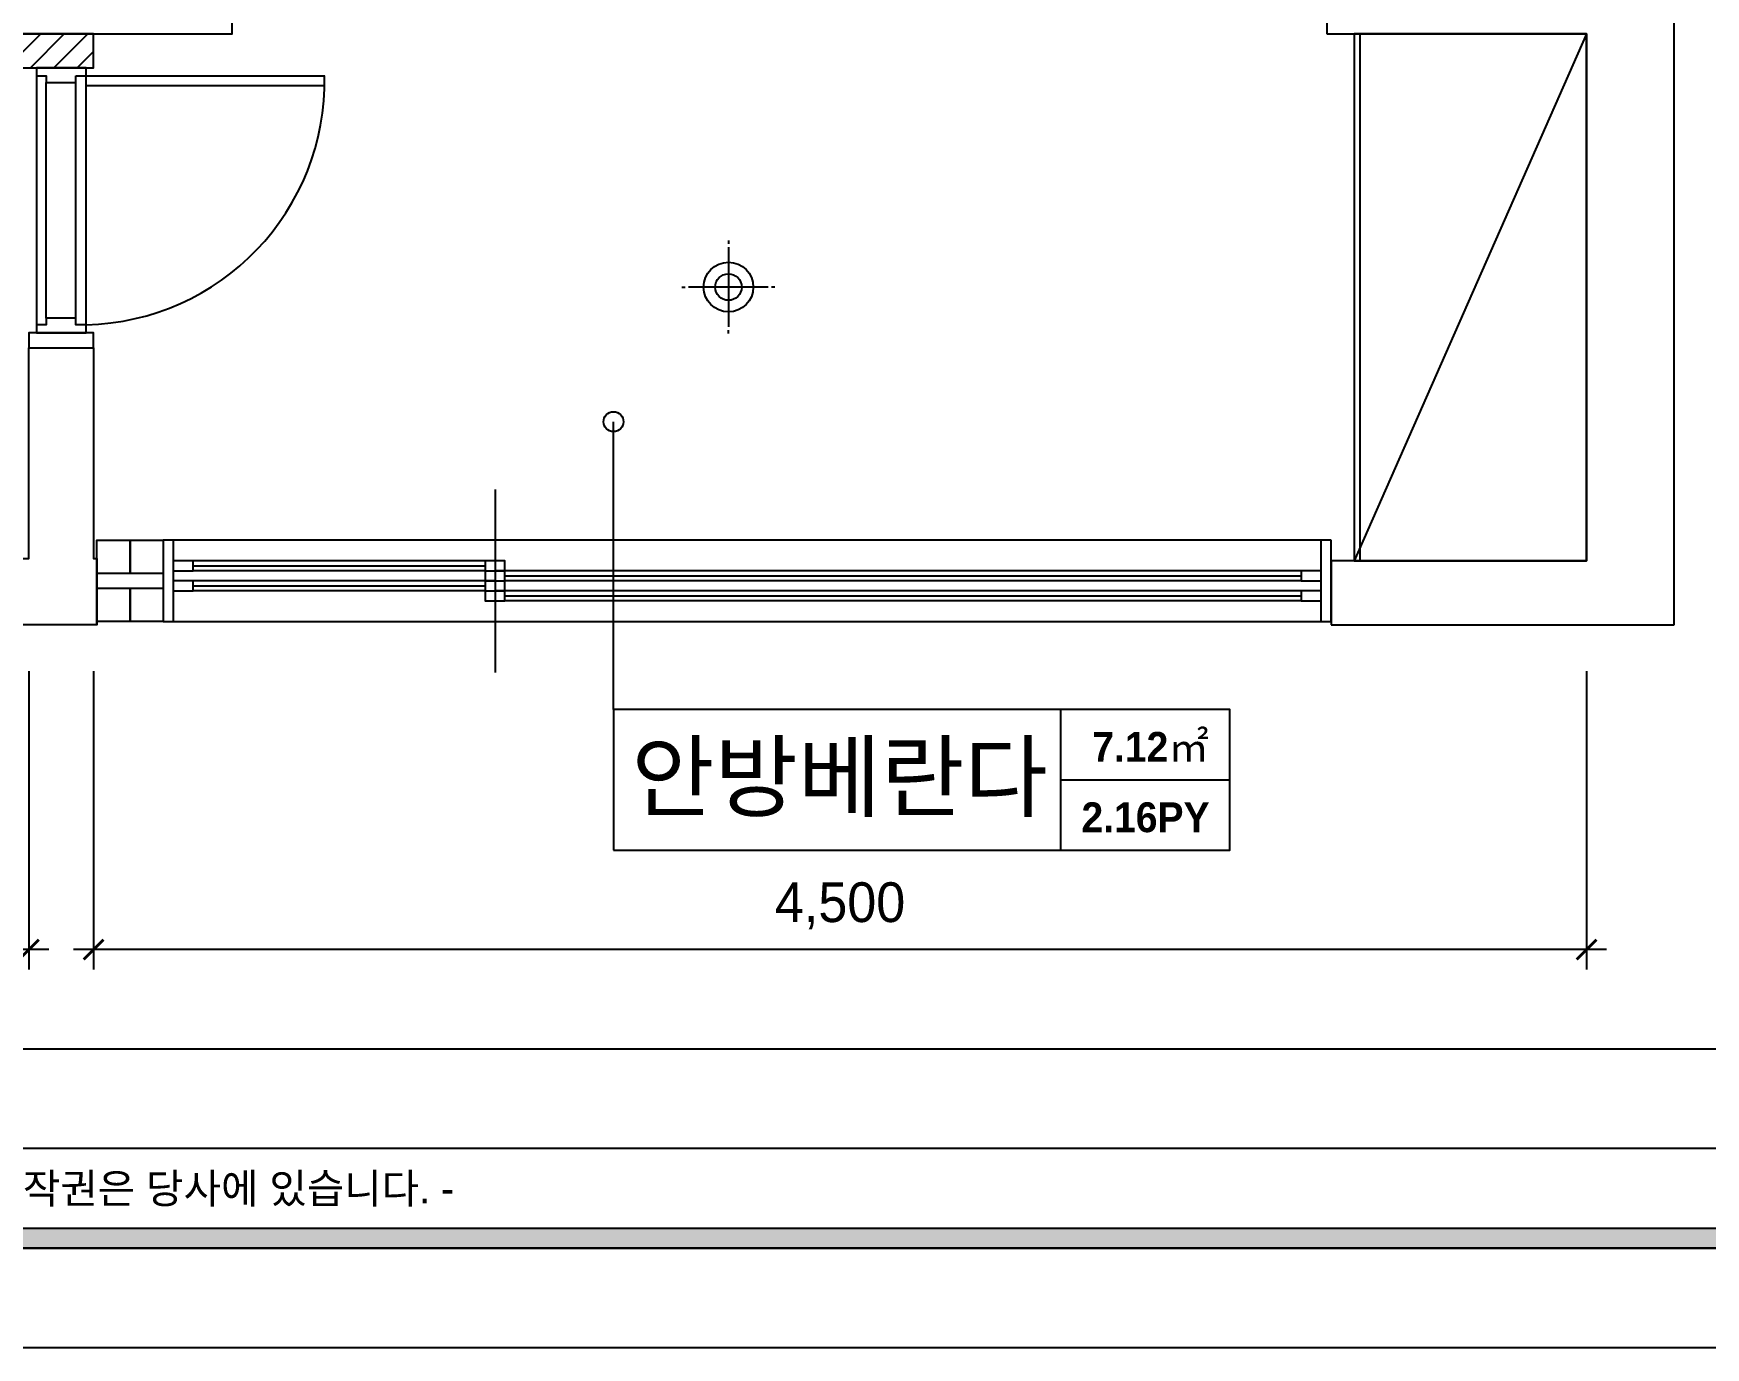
# Model space of a CAD drawing. Header units: millimetres. Extents: x 236955 to 308542, y 30900 to 88969.
# Drawn here: x 297872 to 302912, y 57830 to 61793 of the extents above; entities that cross this region are included whole.
import ezdxf
from ezdxf.enums import TextEntityAlignment as Align

# ---------------------------------------------------------------- set-up
doc = ezdxf.new("R2010")
doc.units = ezdxf.units.MM
doc.header["$LTSCALE"] = 100
doc.header["$PDMODE"] = 3
doc.layers.get('DEFPOINTS').update_dxf_attribs({"color": 248})
for name, color, linetype in [('0-ELC TEXT', 7, 'Continuous'), ('03-TEXT', 3, 'Continuous'), ('03-WAL NEW', 3, 'Continuous'), ('06-FUR', 6, 'Continuous'), ('07-DIM WAL', 5, 'Continuous'), ('_LIBR', 4, 'Continuous'), ('CEIL-DOOR', 6, 'Continuous'), ('CO-BATH', 6, 'Continuous'), ('F-LEVEL', 7, 'Continuous'), ('F-WALL1', 2, 'Continuous'), ('F-WIN', 4, 'Continuous'), ('FORM(YOURNAME)-1', 1, 'Continuous'), ('FORM(YOURNAME)-11', 1, 'Continuous'), ('HAT', 8, 'Continuous'), ('RC-LIGHT', 7, 'Continuous'), ('U-LANP', 6, 'Continuous')]:
    doc.layers.add(name, color=color, linetype=linetype)
doc.styles.add('HY 울릉도 L', font='')
doc.styles.add('YOURNAME', font='HY울릉도M.TTF')
doc.styles.add('넥슨고딕', font='NEXONLv1GothicBold.ttf')
doc.styles.add('코레일둥고', font='Korail_Round_Gothic_Medium.ttf')
doc.styles.get('HY 울릉도 L').set_extended_font_data('HY울릉도L')
doc.dimstyles.new('60', dxfattribs={"dimscale": 60, "dimtxt": 2, "dimasz": 1, "dimexe": 1, "dimexo": 1, "dimgap": 1, "dimtad": 1, "dimdec": 0, "dimrnd": 0.05, "dimdsep": 46, "dimlunit": 6, "dimtxsty": 'HY 울릉도 L', "dimblk": 'ARCHTICK', "dimcen": 2.5, "dimdle": 1, "dimclrd": 133, "dimclre": 133, "dimclrt": 30, "dimadec": 0, "dimazin": 0, "dimtfac": 1, "dimtdec": 0, "dimtix": 1, "dimtmove": 2, "dimatfit": 3, "dimldrblk": 'ARCHTICK', "dimfxl": 1, "dimlwd": -1, "dimlwe": -1, "dimarcsym": 0})

# ---------------------------------------------------------------- blocks, each defined once
blk = doc.blocks.new('FORM-ELEVATION')
at = {"layer": 'FORM(YOURNAME)-11'}
h = blk.add_hatch(color=256, dxfattribs=at)
h.dxf.hatch_style = 1
h.paths.add_polyline_path([(-10309, 35708), (71691, 35708), (71691, 35508), (-10309, 35508)])
h.paths.add_polyline_path([(-10309, -21492), (71691, -21492), (71691, -21692), (-10309, -21692)])
at = {"layer": 'DEFPOINTS', "color": 158}
blk.add_line((62481, -20692), (-10309, -20692), dxfattribs=at)
for points in [[(-10309, -21692), (71691, -21692), (71691, 35708), (-10309, 35708)], [(-8309, 33708), (61071, 33708), (61071, -19692), (-8309, -19692)]]:
    blk.add_lwpolyline(points, close=True, dxfattribs=at)
at = {"layer": 'FORM(YOURNAME)-11', "color": 250}
blk.add_lwpolyline([(-11309, -22692), (72691, -22692), (72691, 36708), (-11309, 36708)], close=True, dxfattribs=at)
at = {"layer": 'FORM(YOURNAME)-11'}
blk.add_lwpolyline([(-10309, -21492), (71691, -21492), (71691, -21692), (-10309, -21692)], close=True, dxfattribs=at)
at = {"layer": 'FORM(YOURNAME)-11', "color": 1, "style": 'YOURNAME'}
blk.add_text("- 본 도서는 어떠한 경우에도 무단으로 도용할 수 없으며 도용시 '지적재산권' 보호에 관한 법률에 의거, 법적 분쟁이 발생합니다.  또한 본 도서에 관한 모든 저작권은 당사에 있습니다. -", height=300, dxfattribs=at).set_placement((28146, -21092), align=Align.MIDDLE_CENTER)
at = {"layer": 'FORM(YOURNAME)-11', "color": 3, "style": 'YOURNAME'}
for tag, height, p in [('1', 450, (71041, -1219)), ('2', 450, (71041, -1863)), ('3', 450, (71041, -3150)), ('4', 450, (71041, -5081)), ('5', 515, (71041, -7398)), ('6', 515, (71041, -9650)), ('7', 515, (71041, -11903)), ('8', 515, (71041, -14155)), ('9', 515, (71041, -16408)), ('10', 515, (66791, -18596)), ('11', 515, (71041, -18660)), ('12', 515, (66791, -20848)), ('13', 515, (71041, -20848))]:
    blk.add_attdef(tag, text='', height=height, dxfattribs=at).set_placement(p, align=Align.MIDDLE_RIGHT)
blk = doc.blocks.new('flooor')
at = {"layer": 'F-LEVEL'}
blk.add_line((276070.6, 61791.5), (276070.6, 60202.5), dxfattribs=at)
at = {"layer": 'F-WALL1'}
for p, q in [((277018.1, 60009.5), (277018.1, 73470.5)), ((275970.6, 62041.5), (275970.6, 61791.5)), ((275970.6, 61791.5), (276753.6, 61791.5)), ((276753.6, 61791.5), (276753.6, 60202.5)), ((272263.6, 60009.5), (272263.6, 60209.5)), ((276753.6, 60202.5), (275983.6, 60202.5)), ((275983.6, 60202.5), (275983.6, 60009.5)), ((275983.6, 60009.5), (277018.1, 60009.5))]:
    blk.add_line(p, q, dxfattribs=at)
for points in [[(272284.6, 66406.5), (272011.6, 66406.5), (272011.6, 61986.5), (272011.6, 61791.5), (272671.6, 61791.5), (272671.6, 62041.5), (272239.6, 62041.5), (272239.6, 66246.5), (272284.6, 66246.5)], [(271548.6, 60009.5), (271548.6, 60209.5), (272058.6, 60209.5), (272058.6, 60844.5), (272253.6, 60844.5), (272253.6, 60552.5), (272253.6, 60209.5), (272263.6, 60209.5), (272263.6, 60009.5)]]:
    blk.add_lwpolyline(points, close=True, dxfattribs=at)
at = {"layer": 'F-WIN'}
for p, q in [((273463.6, 60417.9), (273463.6, 59866.1)), ((275983.6, 60264.5), (272463.6, 60264.5)), ((272463.6, 60264.5), (272463.6, 60019.5)), ((272493.6, 60264.5), (272493.6, 60019.5)), ((275953.6, 60019.5), (275953.6, 60264.5)), ((275983.6, 60019.5), (275983.6, 60264.5)), ((273433.6, 60202), (272553.6, 60202)), ((272553.6, 60187), (273433.6, 60187)), ((273433.6, 60172), (272553.6, 60172)), ((273433.6, 60142), (272553.6, 60142)), ((272553.6, 60127), (273433.6, 60127)), ((275893.6, 60172), (273493.6, 60172)), ((273493.6, 60157), (275893.6, 60157)), ((275893.6, 60142), (273493.6, 60142)), ((273433.6, 60112), (272553.6, 60112)), ((275893.6, 60112), (273493.6, 60112)), ((273493.6, 60097), (275893.6, 60097)), ((275893.6, 60082), (273493.6, 60082)), ((272463.6, 60019.5), (275983.6, 60019.5))]:
    blk.add_line(p, q, dxfattribs=at)
for points in [[(272363.6, 60164.5), (272263.6, 60164.5), (272263.6, 60264.5), (272363.6, 60264.5)], [(272463.6, 60164.5), (272363.6, 60164.5), (272363.6, 60264.5), (272463.6, 60264.5)], [(272493.6, 60202), (272493.6, 60172), (272553.6, 60172), (272553.6, 60202)], [(273433.6, 60202), (273433.6, 60172), (273493.6, 60172), (273493.6, 60202)], [(272493.6, 60142), (272493.6, 60112), (272553.6, 60112), (272553.6, 60142)], [(275893.6, 60172), (275893.6, 60142), (275953.6, 60142), (275953.6, 60172)], [(272363.6, 60019.5), (272263.6, 60019.5), (272263.6, 60119.5), (272363.6, 60119.5)], [(272463.6, 60019.5), (272363.6, 60019.5), (272363.6, 60119.5), (272463.6, 60119.5)], [(275893.6, 60112), (275893.6, 60082), (275953.6, 60082), (275953.6, 60112)]]:
    blk.add_lwpolyline(points, close=True, dxfattribs=at)
for points in [[(273433.6, 60172), (273433.6, 60142), (273493.6, 60142), (273493.6, 60172), (273463.6, 60172)], [(273463.6, 60142), (273433.6, 60142), (273433.6, 60112), (273493.6, 60112), (273493.6, 60142)], [(273433.6, 60112), (273433.6, 60082), (273493.6, 60082), (273493.6, 60112), (273463.6, 60112)]]:
    blk.add_lwpolyline(points, dxfattribs=at)
blk = doc.blocks.new('vjswjdjeh')
at = {"layer": '03-WAL NEW'}
h = blk.add_hatch(dxfattribs=at)
h.set_pattern_fill('_USER', color=8, scale=50, angle=45, pattern_type=0)
h.set_pattern_definition([(45, (0, 0), (-35.355339, 35.355339), [])])
h.paths.add_polyline_path([(335000.2, 55646.5), (334750.2, 55646.5), (334750.2, 55237, 0.414214), (334850.2, 55137), (335000.2, 55137), (335242.2, 55137), (335242.2, 55239), (335000.2, 55239), (335000.2, 55434)])
h.paths.add_polyline_path([(335000.2, 56946.5), (334750.2, 56946.5), (334750.2, 56446.5), (335000.2, 56446.5)])
h.paths.add_polyline_path([(335000.2, 59854), (334850.2, 59854, 0.414214), (334750.2, 59754), (334750.2, 58146.5), (335000.2, 58146.5)])
blk.add_lwpolyline([(335000.2, 55137), (335242.2, 55137), (335242.2, 55239), (335000.2, 55239)], dxfattribs=at)
blk.add_lwpolyline([(335047.2, 54292), (335242.2, 54292), (335242.2, 54337), (335047.2, 54337)], close=True, dxfattribs=at)
at = {"layer": '06-FUR', "color": 8}
blk.add_line((339742.2, 55239), (339042.2, 53650), dxfattribs=at)
blk.add_lwpolyline([(339042.2, 53650), (339742.2, 53650), (339742.2, 55239), (339042.2, 55239)], close=True, dxfattribs=at)
at = {"layer": '_LIBR', "color": 8, "linetype": 'Continuous'}
for p, q in [((335069.7, 55112), (335069.7, 54362)), ((335099.1, 54382), (335099.1, 55092)), ((335189.1, 54382), (335189.1, 55092)), ((335219.7, 54362), (335219.7, 55082))]:
    blk.add_line(p, q, dxfattribs=at)
for points in [[(335189.1, 55112), (335219.7, 55112), (335219.7, 55137), (335069.7, 55137), (335069.7, 55112), (335099.1, 55112), (335099.1, 55092), (335189.1, 55092)], [(335099.1, 54382), (335099.1, 54362), (335069.7, 54362), (335069.7, 54337), (335219.7, 54337), (335219.7, 54362), (335189.1, 54362), (335189.1, 54382)]]:
    blk.add_lwpolyline(points, close=True, dxfattribs=at)
blk.add_lwpolyline([(335938.5, 55082), (335219.7, 55082), (335219.7, 55112), (335939.1, 55112)], dxfattribs=at)
blk.add_arc((335203.5, 55097), 735.2, 271.2594, 1.1691, dxfattribs=at)
blk.add_blockref('flooor', (62988.6, -6552.5))
blk = doc.blocks.new('_ArchTick')
at = {"color": 0, "linetype": 'ByBlock', "const_width": 0.15}
blk.add_lwpolyline([(-0.5, -0.5), (0.5, 0.5)], dxfattribs=at)
blk = doc.blocks.new('*D127')
at = {"layer": '07-DIM WAL', "color": 133}
for p, q in [((298053.6, 59870), (298053.6, 58970)), ((302553.6, 59870), (302553.6, 58970)), ((302613.6, 59030), (297993.6, 59030))]:
    blk.add_line(p, q, dxfattribs=at)
at = {"layer": 'DEFPOINTS', "color": 0}
for p in [(298053.6, 59930), (302553.6, 59930), (298053.6, 59030)]:
    blk.add_point(p, dxfattribs=at)
at = {"layer": '07-DIM WAL', "color": 133, "xscale": 60, "yscale": 60, "zscale": 60, "rotation": 180}
blk.add_blockref('_ArchTick', (298053.6, 59030), dxfattribs=at)
at = {"layer": '07-DIM WAL', "color": 133, "xscale": 60, "yscale": 60, "zscale": 60}
blk.add_blockref('_ArchTick', (302553.6, 59030), dxfattribs=at)
at = {"layer": '07-DIM WAL', "color": 30, "insert": (300303.6, 59161.9), "char_height": 120, "attachment_point": 5, "style": 'HY 울릉도 L'}
blk.add_mtext('4,500', dxfattribs=at)
blk = doc.blocks.new('*D128')
at = {"layer": '07-DIM WAL', "color": 133}
for p, q in [((292455.6, 59870), (292455.6, 58970)), ((297858.6, 59870), (297858.6, 58970)), ((297918.6, 59030), (292395.6, 59030))]:
    blk.add_line(p, q, dxfattribs=at)
at = {"layer": 'DEFPOINTS', "color": 0}
for p in [(292455.6, 59930), (297858.6, 59930), (292455.6, 59030)]:
    blk.add_point(p, dxfattribs=at)
at = {"layer": '07-DIM WAL', "color": 133, "xscale": 60, "yscale": 60, "zscale": 60, "rotation": 180}
blk.add_blockref('_ArchTick', (292455.6, 59030), dxfattribs=at)
at = {"layer": '07-DIM WAL', "color": 133, "xscale": 60, "yscale": 60, "zscale": 60}
blk.add_blockref('_ArchTick', (297858.6, 59030), dxfattribs=at)
at = {"layer": '07-DIM WAL', "color": 30, "insert": (295157.1, 59162), "char_height": 120, "attachment_point": 5, "style": 'HY 울릉도 L'}
blk.add_mtext('5,403', dxfattribs=at)
blk = doc.blocks.new('매입등')
at = {"layer": 'HAT', "color": 1}
for p, q in [((0, 140), (0, 130)), ((0, 120), (0, -120)), ((-140, 0), (-130, 0)), ((120, 0), (-120, 0)), ((140, 0), (130, 0)), ((-140, 0), (-130, 0)), ((0, -140), (0, -130))]:
    blk.add_line(p, q, dxfattribs=at)
blk.add_circle((0, 0), 40, dxfattribs=at)
at = {"layer": 'U-LANP'}
blk.add_circle((0, 0), 75, dxfattribs=at)
blk = doc.blocks.new('A$C59950440')
at = {"layer": 'CEIL-DOOR'}
blk.add_blockref('매입등', (140, 140), dxfattribs=at)

msp = doc.modelspace()

# ---------------------------------------------------------------- linework, layer by layer
at = {"layer": '0-ELC TEXT'}
for p, q in [((299620.7, 59754.5), (299620.7, 60622)), ((300968.9, 59330), (300968.9, 59754.5)), ((300968.9, 59542.3), (301478.6, 59542.3))]:
    msp.add_line(p, q, dxfattribs=at)
msp.add_lwpolyline([(299620.7, 59330), (301478.6, 59330), (301478.6, 59754.5), (299620.7, 59754.5)], close=True, dxfattribs=at)
msp.add_circle((299620.7, 60622), 30, dxfattribs=at)

# ---------------------------------------------------------------- block references
at = {"layer": 'CO-BATH'}
msp.add_blockref('vjswjdjeh', (-37188.6, 6552.5), dxfattribs=at)
at = {"layer": 'FORM(YOURNAME)-1', "xscale": 0.3, "yscale": 0.3, "zscale": 0.3}
msp.add_blockref('FORM-ELEVATION', (286134.4, 64637.5), dxfattribs=at)
at = {"layer": 'RC-LIGHT'}
msp.add_blockref('A$C59950440', (299827.1, 60888), dxfattribs=at)

# ---------------------------------------------------------------- texts
at = {"layer": '03-TEXT'}
for s, height, style, p in [('안방베란다', 200, '코레일둥고', (300301.8, 59451.4)), ('7.12㎡', 90, '넥슨고딕', (301239.7, 59596.4)), ('2.16PY', 90, '넥슨고딕', (301224.3, 59384.1))]:
    msp.add_text(s, height=height, dxfattribs=dict(at, style=style)).set_placement(p, align=Align.CENTER)

# ---------------------------------------------------------------- dimensions: what is measured, and where the dimension line sits
at = {"layer": '07-DIM WAL'}
for base, p1, p2, picture, middle in [((292455.6, 59030), (297858.6, 59930), (292455.6, 59930), '*D128', (295157.1, 59162)), ((298053.6, 59030), (302553.6, 59930), (298053.6, 59930), '*D127', (300303.6, 59161.9))]:
    dim = msp.add_linear_dim(base=base, p1=p1, p2=p2, dimstyle='60', dxfattribs=at)
    dim.commit()
    dim.dimension.update_dxf_attribs({"geometry": picture, "text_midpoint": middle})

doc.saveas('drawing.dxf')
